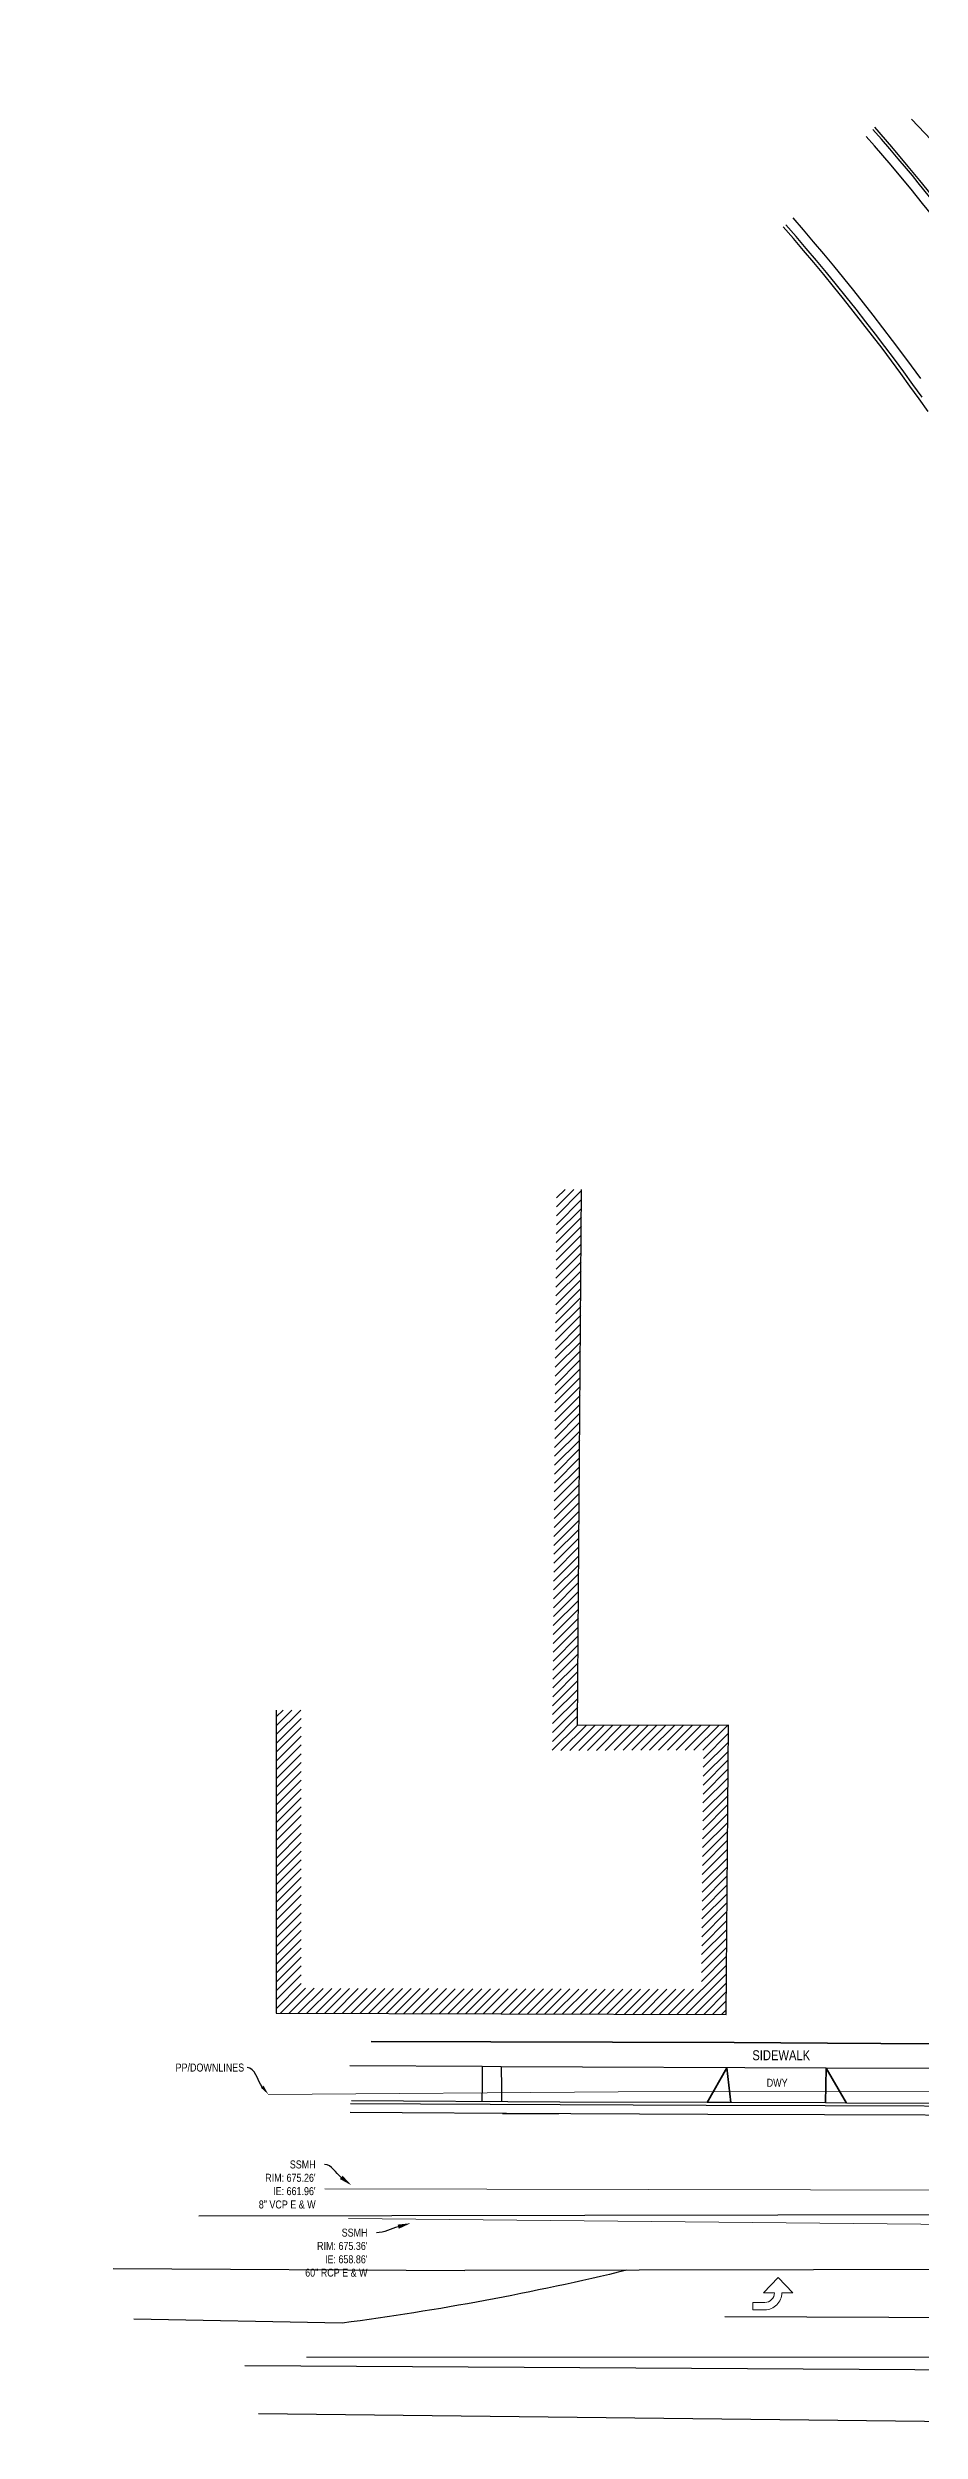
# Model space of a CAD drawing. Header units: feet. Extents: x 0 to 6444343, y 0 to 1885993.
# Drawn here: x 6433469.9 to 6433644.4, y 1885267.2 to 1885743.9 of the extents above; entities that cross this region are included whole.
import ezdxf
from ezdxf import colors
from ezdxf.entities.mleader import LeaderData, LeaderLine
from ezdxf.lldxf.tags import DXFTag
from ezdxf.math import Vec2, Vec3

# ---------------------------------------------------------------- set-up
doc = ezdxf.new("R2010")
doc.units = ezdxf.units.FT
doc.header["$MEASUREMENT"] = 0
doc.linetypes.add('DASHED', pattern=[0.75, 0.5, -0.25])
for name, color, linetype, lineweight in [('V-DETL-PATT-BLDG-', 253, 'Continuous', 13), ('VF-BLDG-LINE-', 253, 'Continuous', 25), ('VF-ELEC-OVHD-LINE-', 253, 'OVERHEADELECTRIC', 15), ('VF-ROAD-DRIV-LINE-', 253, 'Continuous', 35), ('VF-ROAD-STRP-BIKE-LINE-', 253, 'Continuous', 25), ('VF-ROAD-STRP-WHIT-DASH-LINE-', 253, 'DASHED', 25), ('VF-ROAD-STRP-WHIT-LINE-', 253, 'Continuous', 25), ('VF-ROAD-STRP-YELO-LINE-', 253, 'Continuous', 25), ('VF-SSWR-GEOP-LINE-QLB-', 253, 'SEWER', 15), ('VF-STRM-GEOP-LINE-QLB-', 253, 'STORMDRAIN', 15), ('VF-TOPO-BOTD-LINE-', 253, 'Continuous', 25), ('VF-TOPO-CONC-EDGE-LINE-', 253, 'Continuous', 25), ('VF-TOPO-CONC-GTFL-LINE-', 253, 'Continuous', 25), ('VF-TOPO-CONC-LIPG-LINE-', 253, 'Continuous', 25), ('VF-TOPO-CONC-SWLK-LINE-', 253, 'Continuous', 25), ('VF-TOPO-CONC-TBCB-LINE-', 253, 'Continuous', 25), ('VF-TOPO-CONC-TBWK-LINE-', 253, 'Continuous', 35), ('VF-TOPO-TEXT-', 253, 'Continuous', 25), ('VN-ROAD-STRP-AROW-SYMB-', 253, 'Continuous', 13)]:
    doc.layers.add(name, color=color, linetype=linetype, lineweight=lineweight)
doc.styles.add('NCS1-Anno', font='arial.ttf', dxfattribs={"width": 0.8, "height": 0.1})
doc.styles.get("Standard").update_dxf_attribs({"font": 'arial.ttf'})
tags = doc.linetypes.add('OVERHEADELECTRIC', pattern='A,1,-0.03,["OE",Standard,S=0.08,R=0,X=0,Y=-0.04],-0.16,1', length=2.19).pattern_tags.tags
tags[6] = DXFTag(74, 10)
tags = doc.linetypes.add('SEWER', pattern='A,1,-0.03,["SS",Standard,S=0.08,R=0,X=0,Y=-0.04],-0.16,1', length=2.19).pattern_tags.tags
tags[6] = DXFTag(74, 10)
tags = doc.linetypes.add('STORMDRAIN', pattern='A,1,-0.03,["SD",Standard,S=0.08,R=0,X=0,Y=-0.04],-0.16,1', length=2.19).pattern_tags.tags
tags[6] = DXFTag(74, 10)

# ---------------------------------------------------------------- blocks, each defined once
blk = doc.blocks.new('*U5122')
at = {"layer": 'VN-ROAD-STRP-AROW-SYMB-'}
blk.add_lwpolyline([(-0.0091, -0.0197), (-0.0091, -0.05), (0.0091, -0.05), (0.0091, -0.0197, 0.414214), (-0.0333, 0.0227), (-0.0333, 0.05), (-0.0719, 0.0136), (-0.0333, -0.0227), (-0.0333, 0.0045, -0.414214)], format="xyb", close=True, dxfattribs=at)

msp = doc.modelspace()

# ---------------------------------------------------------------- hatches: boundary and pattern name
at = {"layer": 'V-DETL-PATT-BLDG-'}
h = msp.add_hatch(dxfattribs=at)
h.set_pattern_fill('ANSI31', color=256, scale=10)
h.set_pattern_definition([(45, (0, 0), (-0.88388347648, 0.88388347648), [])])
h.paths.add_polyline_path([(6433606.06, 1885408.48), (6433575.85, 1885408.39), (6433576.67, 1885515.55), (6433571.67, 1885515.59), (6433570.81, 1885403.38), (6433601.02, 1885403.47), (6433600.6, 1885355.62), (6433520.61, 1885355.83), (6433520.62, 1885411.47), (6433515.62, 1885411.47), (6433515.6, 1885350.84), (6433605.55, 1885350.6)])

# ---------------------------------------------------------------- linework, layer by layer
at = {"layer": 'VF-BLDG-LINE-'}
msp.add_lwpolyline([(6433515.62, 1885411.47), (6433515.6, 1885350.84), (6433605.55, 1885350.6), (6433606.06, 1885408.48), (6433575.85, 1885408.39), (6433576.67, 1885515.55)], dxfattribs=at)
at = {"layer": 'VF-ELEC-OVHD-LINE-', "ltscale": 0.6}
msp.add_lwpolyline([(6433514.07, 1885334.57), (6433583.99, 1885335.14), (6433672.01, 1885335.17), (6433759.75, 1885336.69), (6433922.54, 1885336.77)], dxfattribs=at)
at = {"layer": 'VF-ROAD-DRIV-LINE-'}
for points in [[(6433606.49, 1885333.01), (6433605.73, 1885339.92), (6433601.75, 1885332.99)], [(6433629.65, 1885332.85), (6433625.54, 1885339.83), (6433625.41, 1885332.94)]]:
    msp.add_lwpolyline(points, dxfattribs=at)
at = {"layer": 'VF-ROAD-STRP-BIKE-LINE-'}
msp.add_line((6433795.58, 1885289.35), (6433605.31, 1885290.16), dxfattribs=at)
at = {"layer": 'VF-ROAD-STRP-WHIT-DASH-LINE-', "linetype": 'Continuous'}
for p, q in [((6433791.12, 1885310.71), (6433500.13, 1885310.29)), ((6433798.57, 1885278.62), (6433509.33, 1885280.34))]:
    msp.add_line(p, q, dxfattribs=at)
at = {"layer": 'VF-ROAD-STRP-WHIT-LINE-', "linetype": 'Continuous', "flags": 128}
msp.add_lwpolyline([(6433656.79, 1885269.04), (6433512.06, 1885270.72)], dxfattribs=at)
at = {"layer": 'VF-ROAD-STRP-YELO-LINE-', "ltscale": 0.6}
for points in [[(6433483.02, 1885299.8), (6433553.33, 1885299.39)], [(6433797.31, 1885299.87), (6433553.33, 1885299.39)], [(6433528.8, 1885288.87), (6433487.11, 1885289.65)]]:
    msp.add_lwpolyline(points, dxfattribs=at)
msp.add_lwpolyline([(6433585.74, 1885299.46, -0.026674), (6433528.8, 1885288.87)], format="xyb", dxfattribs=at)
at = {"layer": 'VF-SSWR-GEOP-LINE-QLB-', "ltscale": 0.6, "flags": 128}
msp.add_lwpolyline([(6433844.74, 1885854.93), (6433844.74, 1885653.61), (6433883.21, 1885653.44), (6433881.41, 1885314.98), (6433525.35, 1885315.72)], dxfattribs=at)
at = {"layer": 'VF-SSWR-GEOP-LINE-QLB-', "ltscale": 0.6, "elevation": 675.4}
msp.add_lwpolyline([(6433725.8, 1885282.05), (6433521.65, 1885282.05)], dxfattribs=at)
at = {"layer": 'VF-STRM-GEOP-LINE-QLB-', "ltscale": 0.6, "flags": 128}
msp.add_lwpolyline([(6433530.03, 1885309.79), (6433806.02, 1885307.08, -0.260244), (6433867.41, 1885268.1)], format="xyb", dxfattribs=at)
at = {"layer": 'VF-TOPO-BOTD-LINE-'}
msp.add_line((6433670.32, 1885700.35), (6433642.6, 1885729.64), dxfattribs=at)
at = {"layer": 'VF-TOPO-CONC-EDGE-LINE-'}
for points in [[(6433556.77, 1885340.22), (6433556.76, 1885336.66), (6433556.74, 1885333.15)], [(6433560.61, 1885340.13), (6433560.65, 1885335.9), (6433560.63, 1885333.12)]]:
    msp.add_lwpolyline(points, dxfattribs=at)
at = {"layer": 'VF-TOPO-CONC-GTFL-LINE-'}
for points in [[(6433785.06, 1885476.41), (6433767.34, 1885514.37), (6433746.34, 1885559.45), (6433721.39, 1885612.89), (6433716.94, 1885622.21), (6433716.39, 1885635.54), (6433716.04, 1885645.68), (6433704.22, 1885661.54), (6433689.22, 1885681.93), (6433667.81, 1885689.53), (6433654.26, 1885704.42), (6433652.54, 1885706.4), (6433650.84, 1885708.39), (6433649.67, 1885709.79), (6433648.52, 1885711.2), (6433646.24, 1885714.05), (6433643.97, 1885716.9), (6433642.82, 1885718.32), (6433641.65, 1885719.72), (6433639.98, 1885721.69), (6433638.3, 1885723.65), (6433636.61, 1885725.59), (6433634.9, 1885727.53)], [(6433644.75, 1885674), (6433642.92, 1885676.55), (6433641.06, 1885679.09), (6433639.19, 1885681.61), (6433637.31, 1885684.13), (6433635.4, 1885686.63), (6433633.48, 1885689.11), (6433631.54, 1885691.59), (6433629.58, 1885694.05), (6433627.61, 1885696.49), (6433625.61, 1885698.92), (6433623.61, 1885701.34), (6433621.58, 1885703.74), (6433619.54, 1885706.13), (6433617.48, 1885708.5)], [(6433674.5, 1885332.06), (6433665, 1885332.21), (6433625.38, 1885332.32), (6433601.6, 1885332.39), (6433572.4, 1885332.5), (6433530.44, 1885332.71)]]:
    msp.add_lwpolyline(points, dxfattribs=at)
at = {"layer": 'VF-TOPO-CONC-LIPG-LINE-'}
for points in [[(6433783.26, 1885475.82), (6433765.63, 1885513.63), (6433744.69, 1885558.55), (6433719.76, 1885612.04), (6433714.99, 1885621.8), (6433714.47, 1885635.54), (6433714.03, 1885645.02), (6433702.62, 1885660.36), (6433687.98, 1885680.34), (6433666.86, 1885687.77), (6433652.74, 1885703.07), (6433649.49, 1885707.05), (6433644.85, 1885712.77), (6433642.53, 1885715.63), (6433640.17, 1885718.46), (6433638.53, 1885720.4), (6433636.87, 1885722.33), (6433635.21, 1885724.25), (6433633.53, 1885726.16)], [(6433644.46, 1885677.76), (6433642.6, 1885680.31), (6433640.72, 1885682.86), (6433638.83, 1885685.38), (6433636.92, 1885687.9), (6433634.99, 1885690.4), (6433633.04, 1885692.88), (6433631.08, 1885695.36), (6433629.1, 1885697.82), (6433627.1, 1885700.26), (6433625.08, 1885702.69), (6433623.05, 1885705.11), (6433621, 1885707.51), (6433618.94, 1885709.9)], [(6433674.42, 1885330.31), (6433665.54, 1885330.4), (6433625.25, 1885330.53), (6433601.92, 1885330.61), (6433560.82, 1885330.77), (6433572.07, 1885330.74), (6433530.36, 1885330.97)]]:
    msp.add_lwpolyline(points, dxfattribs=at)
at = {"layer": 'VF-TOPO-CONC-SWLK-LINE-'}
msp.add_lwpolyline([(6433674.28, 1885339.65), (6433657.99, 1885339.81), (6433625.54, 1885339.83), (6433560.61, 1885340.13), (6433556.77, 1885340.22), (6433530.32, 1885340.31)], dxfattribs=at)
at = {"layer": 'VF-TOPO-CONC-TBCB-LINE-'}
for points in [[(6433716.93, 1885636.12), (6433716.56, 1885645.94), (6433704.65, 1885661.96), (6433689.61, 1885682.49), (6433668.22, 1885689.97), (6433654.69, 1885704.68), (6433651.29, 1885708.74), (6433648.95, 1885711.59), (6433646.63, 1885714.45), (6433644.31, 1885717.32), (6433641.96, 1885720.16), (6433638.66, 1885724.09), (6433635.32, 1885727.99)], [(6433645.97, 1885671.14), (6433644.15, 1885673.7), (6433642.32, 1885676.24), (6433640.48, 1885678.77), (6433638.61, 1885681.29), (6433636.73, 1885683.79), (6433634.83, 1885686.29), (6433632.91, 1885688.77), (6433630.98, 1885691.23), (6433629.03, 1885693.69), (6433627.06, 1885696.12), (6433625.08, 1885698.55), (6433623.08, 1885700.96), (6433621.06, 1885703.36), (6433619.03, 1885705.74), (6433616.98, 1885708.11)], [(6433674.46, 1885332.67), (6433665.26, 1885332.78), (6433629.65, 1885332.85), (6433625.41, 1885332.94), (6433606.49, 1885333.01), (6433601.75, 1885332.99), (6433572.34, 1885333.05), (6433530.65, 1885333.31)]]:
    msp.add_lwpolyline(points, dxfattribs=at)
at = {"layer": 'VF-TOPO-CONC-TBWK-LINE-'}
msp.add_lwpolyline([(6433674.54, 1885344.6), (6433647.16, 1885344.72), (6433625.8, 1885344.87), (6433607.14, 1885344.96), (6433558.55, 1885345.14), (6433534.62, 1885345.2)], dxfattribs=at)

# ---------------------------------------------------------------- block references
at = {"layer": 'VN-ROAD-STRP-AROW-SYMB-', "ltscale": 0.6, "xscale": 80.00016000032814, "yscale": 80.00016000032814, "zscale": 80.00016000032814, "rotation": 270}
msp.add_blockref('*U5122', (6433614.87, 1885292.27), dxfattribs=at)

# ---------------------------------------------------------------- texts
at = {"layer": 'VF-TOPO-TEXT-', "ltscale": 0.6, "insert": (6433610.8, 1885343.44, 674.97), "char_height": 2, "width": 18.0452, "attachment_point": 1, "style": 'NCS1-Anno'}
msp.add_mtext('SIDEWALK', dxfattribs=at)

# ---------------------------------------------------------------- leaders
at = {"layer": 'VF-TOPO-TEXT-'}
ml = msp.add_multileader_mtext('Standard', dxfattribs=at)
ml.set_content('DWY', color=256, style='NCS1-Anno')
ml.set_leader_properties()
ml.build(insert=Vec2(0, 0))
ml.multileader.update_dxf_attribs({"leader_type": 2, "dogleg_length": 0.1, "arrow_head_size": 2, "scale": 20})
ctx = ml.context
ctx.base_point, ctx.scale, ctx.char_height, ctx.arrow_head_size, ctx.landing_gap_size, ctx.plane_origin, ctx.plane_x_axis, ctx.plane_y_axis = Vec3(6433835.25, 1885655.48), 20, 1.6, 2, 0.8, Vec3(6433819.28, 1885625.42), Vec3(0, 1), Vec3(-1, 0)
notes = []
notes.append((ctx, [(0, (0, 0, 0), (0, 0), (1, 0), 1, [])]))
ctx.mtext.insert, ctx.mtext.text_direction, ctx.mtext.rotation, ctx.mtext.width, ctx.mtext.flow_direction = Vec3(6433834.45, 1885656.28), Vec3(0, 1), 1.570796, 6.8026, 5
ml = msp.add_multileader_mtext('Standard', dxfattribs=at)
ml.set_content('DWY', color=256, style='NCS1-Anno')
ml.set_leader_properties()
ml.build(insert=Vec2(0, 0))
ml.multileader.update_dxf_attribs({"leader_type": 2, "dogleg_length": 0.1, "arrow_head_size": 2, "scale": 20})
ctx = ml.context
ctx.base_point, ctx.scale, ctx.char_height, ctx.arrow_head_size, ctx.landing_gap_size, ctx.plane_origin = Vec3(6433830.86, 1885592.71), 20, 1.6, 2, 0.8, Vec3(6433816.49, 1885562.66)
notes.append((ctx, [(0, (0, 0, 0), (0, 0), (1, 0), 1, [])]))
ctx.mtext.insert, ctx.mtext.width, ctx.mtext.flow_direction = Vec3(6433831.66, 1885593.51), 6.8026, 5
ml = msp.add_multileader_mtext('Standard', dxfattribs=at)
ml.set_content('FENCE ', color=256, style='NCS1-Anno')
ml.set_leader_properties()
ml.build(insert=Vec2(0, 0))
ml.multileader.update_dxf_attribs({"leader_type": 2, "dogleg_length": 0.19, "arrow_head_size": 2.6, "scale": 20})
ctx = ml.context
ctx.base_point, ctx.scale, ctx.char_height, ctx.arrow_head_size, ctx.landing_gap_size, ctx.plane_origin = Vec3(6433758.78, 1885353.56), 20, 1.6, 2.6, 1, Vec3(6433670.3, 1885408.87)
ctx.text_align_type = 2
notes.append((ctx, [(1, (1, 1, 0), (6433768.02, 1885353.56), (-1, 0), 1.42, [(0, [(6433776.65, 1885362.05)], 0, [])])]))
ctx.mtext.insert, ctx.mtext.width, ctx.mtext.alignment, ctx.mtext.flow_direction = Vec3(6433765.6, 1885354.37), 8.0838, 3, 5
ml = msp.add_multileader_mtext('Standard', dxfattribs=at)
ml.set_content('DWY', color=256, style='NCS1-Anno')
ml.set_leader_properties()
ml.build(insert=Vec2(0, 0))
ml.multileader.update_dxf_attribs({"leader_type": 2, "dogleg_length": 0.1, "arrow_head_size": 2, "scale": 20})
ctx = ml.context
ctx.base_point, ctx.scale, ctx.char_height, ctx.arrow_head_size, ctx.landing_gap_size, ctx.plane_origin = Vec3(6433731.06, 1885340.64), 20, 1.6, 2, 0.8, Vec3(6433717.83, 1885305.64)
notes.append((ctx, [(0, (0, 0, 0), (0, 0), (1, 0), 1, [])]))
ctx.mtext.insert, ctx.mtext.width, ctx.mtext.flow_direction = Vec3(6433731.86, 1885341.44), 6.8026, 5
ml = msp.add_multileader_mtext('Standard', dxfattribs=at)
ml.set_content('DWY', color=256, style='NCS1-Anno')
ml.set_leader_properties()
ml.build(insert=Vec2(0, 0))
ml.multileader.update_dxf_attribs({"leader_type": 2, "dogleg_length": 0.1, "arrow_head_size": 2, "scale": 20})
ctx = ml.context
ctx.base_point, ctx.scale, ctx.char_height, ctx.arrow_head_size, ctx.landing_gap_size, ctx.plane_origin = Vec3(6433612.88, 1885336.94), 20, 1.6, 2, 0.8, Vec3(6433599.65, 1885301.94)
notes.append((ctx, [(0, (0, 0, 0), (0, 0), (1, 0), 1, [])]))
ctx.mtext.insert, ctx.mtext.width, ctx.mtext.flow_direction = Vec3(6433613.68, 1885337.74), 6.8026, 5
ml = msp.add_multileader_mtext('Standard', dxfattribs=at)
ml.set_content('PP/DOWNLINES', color=256, style='NCS1-Anno')
ml.set_leader_properties()
ml.build(insert=Vec2(0, 0))
ml.multileader.update_dxf_attribs({"leader_type": 2, "dogleg_length": 0.1, "arrow_head_size": 2, "scale": 20})
ctx = ml.context
ctx.base_point, ctx.scale, ctx.char_height, ctx.arrow_head_size, ctx.landing_gap_size, ctx.plane_origin = Vec3(6433494.69, 1885339.97, 674.85), 20, 1.6, 2, 0.8, Vec3(6433493.95, 1885346.87, 674.85)
notes.append((ctx, [(0, (1, 1, 0), (6433511.77, 1885339.97, 674.85), (-1, 0), 2, [(2, [(6433514.07, 1885334.57, 674.85)], 0, [])])]))
ctx.mtext.insert, ctx.mtext.flow_direction = Vec3(6433495.49, 1885340.78, 674.85), 5
ml = msp.add_multileader_mtext('Standard', dxfattribs=at)
ml.set_content('BIKE LANE', color=256, style='NCS1-Anno')
ml.set_leader_properties()
ml.build(insert=Vec2(0, 0))
ml.multileader.update_dxf_attribs({"leader_type": 2, "dogleg_length": 0.1, "arrow_head_size": 2, "scale": 20})
ctx = ml.context
ctx.base_point, ctx.scale, ctx.char_height, ctx.arrow_head_size, ctx.landing_gap_size, ctx.plane_origin = Vec3(6433657.18, 1885324.96), 20, 1.6, 2, 0.8, Vec3(6433643.94, 1885289.96)
notes.append((ctx, [(0, (0, 0, 0), (0, 0), (1, 0), 1, [])]))
ctx.mtext.insert, ctx.mtext.width, ctx.mtext.flow_direction = Vec3(6433657.98, 1885325.76), 24.759, 5
ml = msp.add_multileader_mtext('Standard', dxfattribs=at)
ml.set_content('SSMH\\PRIM: 675.26\'\\PIE: 661.96\'\\P8" VCP E & W', color=256, style='NCS1-Anno')
ml.set_leader_properties()
ml.build(insert=Vec2(0, 0))
ml.multileader.update_dxf_attribs({"leader_type": 2, "dogleg_length": 0.19, "arrow_head_size": 2.6, "scale": 20})
ctx = ml.context
ctx.base_point, ctx.scale, ctx.char_height, ctx.arrow_head_size, ctx.landing_gap_size, ctx.plane_origin = Vec3(6433510.42, 1885320.58, -0.62), 20, 1.6, 2.6, 1.8, Vec3(6433531.99, 1885315.97, -0.62)
ctx.text_align_type = 2
notes.append((ctx, [(1, (1, 1, 0), (6433529.09, 1885320.58, -0.62), (-1, 0), 3.8, [(0, [(6433530.67, 1885316.42, -0.62)], 0, [])])]))
ctx.mtext.insert, ctx.mtext.alignment, ctx.mtext.flow_direction = Vec3(6433523.49, 1885321.4, -0.62), 3, 5
ml = msp.add_multileader_mtext('Standard', dxfattribs=at)
ml.set_content('SSMH\\PRIM: 675.36\'\\PIE: 658.86\'\\P60" RCP E & W', color=256, style='NCS1-Anno')
ml.set_leader_properties()
ml.build(insert=Vec2(0, 0))
ml.multileader.update_dxf_attribs({"leader_type": 2, "dogleg_length": 0.19, "arrow_head_size": 2.6, "scale": 20})
ctx = ml.context
ctx.base_point, ctx.scale, ctx.char_height, ctx.arrow_head_size, ctx.landing_gap_size, ctx.plane_origin = Vec3(6433519.69, 1885306.95, -675.88), 20, 1.6, 2.6, 1.8, Vec3(6433538.23, 1885304.81, -675.88)
ctx.text_align_type = 2
notes.append((ctx, [(1, (1, 1, 0), (6433539.46, 1885306.95, -675.88), (-1, 0), 3.8, [(0, [(6433542.51, 1885308.85, -675.88)], 0, [])])]))
ctx.mtext.insert, ctx.mtext.alignment, ctx.mtext.flow_direction = Vec3(6433533.86, 1885307.77, -675.88), 3, 5
for ctx, leaders in notes:
    for number, flags, end, landing, length, lines in leaders:
        leader = LeaderData()
        leader.index, (leader.has_last_leader_line, leader.has_dogleg_vector, leader.attachment_direction) = number, flags
        leader.last_leader_point, leader.dogleg_vector, leader.dogleg_length = Vec3(end), Vec3(landing), length
        for number, points, colour, breaks in lines:
            line = LeaderLine()
            line.index, line.vertices, line.color, line.breaks = number, Vec3.list(points), colors.encode_raw_color(colour), breaks
            leader.lines.append(line)
        ctx.leaders.append(leader)

doc.saveas('drawing.dxf')
